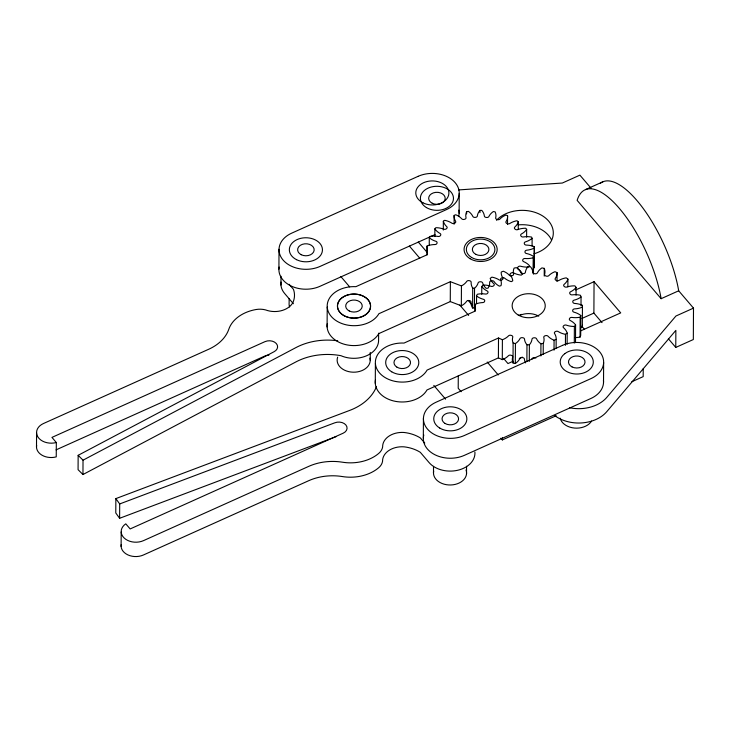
<?xml version="1.0" encoding="UTF-8"?>
<svg xmlns="http://www.w3.org/2000/svg" width="730" height="730" viewBox="0 0 730 730"><rect width="100%" height="100%" fill="white"/><g stroke="black" fill="none" stroke-linecap="round" stroke-linejoin="round"><path stroke-width="1.09" d="M36.5 447.134L36.573 432.78M378.624 333.172L378.587 339.797A24.82 18.031 0.3 0 1 366.323 355.884A24.82 18.031 0.3 0 1 340.983 355.702A53.774 39.073 0.3 0 0 295.933 361.907L82.955 474.536L78.073 469.673L78.147 455.319L273.996 351.75A8.276 6.013 0.3 0 0 276.278 343.501A8.276 6.013 0.3 0 0 264.981 341.649L51.949 437.398L56.319 442.517L56.246 456.87A14.618 10.622 0.3 0 1 36.655 445.3M82.955 474.536L83.028 460.183L78.147 455.319M376.452 386.69A53.774 39.073 0.3 0 1 349.697 410.406L115.86 498.608L115.778 512.962L119.611 518.3L334.65 437.188A8.276 6.013 0.3 0 1 335.946 436.759M119.611 518.3L119.693 503.946L115.86 498.608M121.116 546.432L121.189 532.079M278.915 269.169L279.015 249.277M280.95 285.056L280.995 276.223M289.144 298.488L289.126 302.913A16.544 12.018 0.3 0 0 289.627 306.965M327.104 326.94L327.213 307.047M370.229 360.164L370.265 352.435M375.293 383.369L375.393 363.476M423.327 438.219L423.427 418.327M427.004 254.861L427.05 246.019A16.982 12.337 0.3 0 1 434.934 244.541A2.071 1.506 0.3 0 0 436.85 243.574A5.42 3.933 0.3 0 0 437.042 242.962A2.071 1.506 0.3 0 0 435.819 241.274A16.982 12.337 0.3 0 1 429.286 237.715L429.861 236.447A16.973 12.337 0.3 0 1 438.018 236.447A2.071 1.506 0.3 0 0 440.382 235.626A5.411 3.933 0.3 0 0 440.601 235.297A2.071 1.506 0.3 0 0 439.989 233.445A16.982 12.337 0.3 0 1 434.879 228.819L435.874 227.696A16.973 12.337 0.3 0 1 443.776 229.165A2.071 1.506 0.3 0 0 446.34 228.8A5.42 3.942 0.3 0 0 446.669 228.517A2.071 1.506 0.3 0 0 446.714 226.619A16.982 12.337 0.3 0 1 443.347 221.217L444.689 220.314A16.973 12.337 0.3 0 1 451.852 223.161A2.071 1.506 0.3 0 0 454.462 223.28A5.411 3.933 0.3 0 0 454.881 223.061A2.071 1.506 0.3 0 0 455.575 221.226A16.982 12.337 0.3 0 1 454.151 215.386L455.766 214.757A16.982 12.337 0.3 0 1 461.734 218.808A2.071 1.506 0.3 0 0 463.888 219.465A5.411 3.933 0.3 0 0 464.7 219.255A2.071 1.506 0.3 0 0 466.005 217.613A16.982 12.337 0.3 0 1 466.625 211.709L468.405 211.381A16.973 12.337 0.3 0 1 472.803 216.381A2.071 1.506 0.3 0 0 475.02 217.403A5.411 3.933 0.3 0 0 475.531 217.357A2.071 1.506 0.3 0 0 477.347 215.998A16.973 12.337 0.3 0 1 479.975 210.395L481.818 210.404A16.973 12.337 0.3 0 1 484.364 216.034A2.071 1.506 0.3 0 0 486.162 217.421A5.402 3.924 0.3 0 0 486.673 217.467A2.071 1.506 0.3 0 0 488.908 216.482A16.982 12.337 0.3 0 1 493.37 211.536L495.15 211.882A16.982 12.337 0.3 0 1 495.688 217.796A2.071 1.506 0.3 0 0 496.646 219.338A5.42 3.942 0.3 0 0 497.778 219.675A2.071 1.506 0.3 0 0 499.94 219.046A16.973 12.337 0.3 0 1 505.963 215.058L507.569 215.715L507.523 224.557M429.249 245.453L429.286 237.715M433.483 472.976L433.52 466.351M434.843 236.556L434.879 228.819M443.302 230.059L443.347 221.217M327.268 323.655A26.891 19.537 0.3 0 0 347.133 344.934A26.891 19.537 0.3 0 0 378.797 333.61L450.273 301.581L450.373 281.689L461.442 285.914A16.973 12.337 0.3 0 0 466.716 281.415A2.071 1.506 0.3 0 1 468.76 280.594A5.42 3.933 0.3 0 1 469.6 280.74A2.071 1.506 0.3 0 1 471.151 282.273A16.973 12.337 0.3 0 0 472.711 288.085L472.611 307.987L474.427 308.16L474.536 288.268A16.982 12.337 0.3 0 0 478.104 282.948A2.071 1.506 0.3 0 1 480.148 281.771A5.402 3.924 0.3 0 1 480.659 281.771A2.071 1.506 0.3 0 1 482.685 282.975A16.973 12.337 0.3 0 0 486.189 288.341L488.014 288.186A16.982 12.337 0.3 0 0 489.648 282.382A2.071 1.506 0.3 0 1 491.226 280.868A5.411 3.933 0.3 0 1 492.066 280.74A2.071 1.506 0.3 0 1 494.091 281.579A16.982 12.337 0.3 0 0 499.311 286.142L501.026 285.667A16.973 12.337 0.3 0 0 500.625 279.745A2.071 1.506 0.3 0 1 501.629 277.993A5.411 3.933 0.3 0 1 502.076 277.82A2.071 1.506 0.3 0 1 504.649 278.166A16.982 12.337 0.3 0 0 511.265 281.643L512.761 280.868A16.982 12.337 0.3 0 0 510.343 275.21A2.071 1.506 0.3 0 1 510.48 273.513A5.411 3.933 0.3 0 1 511.091 273.075A2.071 1.506 0.3 0 1 513.701 272.947A16.973 12.337 0.3 0 0 521.293 275.128L522.47 274.106A16.982 12.337 0.3 0 0 518.2 269.051A2.071 1.506 0.3 0 1 517.917 267.162A5.411 3.933 0.3 0 1 518.19 266.842A2.071 1.506 0.3 0 1 520.673 266.249A16.982 12.337 0.3 0 0 528.766 266.998L529.56 265.793A16.973 12.337 0.3 0 0 523.693 261.659A2.071 1.506 0.3 0 1 522.771 259.88A5.411 3.933 0.3 0 1 522.926 259.524A2.071 1.506 0.3 0 1 525.125 258.502A16.973 12.337 0.3 0 0 533.21 257.763L533.566 256.449A16.973 12.337 0.3 0 0 526.476 253.511A2.071 1.506 0.3 0 1 524.97 251.95A5.42 3.933 0.3 0 1 525.007 251.576A2.071 1.506 0.3 0 1 526.786 250.189A16.973 12.337 0.3 0 0 534.351 248.008L534.25 246.667A16.973 12.337 0.3 0 0 526.385 245.098A2.071 1.506 0.3 0 1 524.487 244.103A5.402 3.924 0.3 0 1 524.295 243.491A2.071 1.506 0.3 0 1 525.545 241.822A16.973 12.337 0.3 0 0 532.124 238.336L531.559 237.067A16.982 12.337 0.3 0 0 523.41 236.967A2.071 1.506 0.3 0 1 521.065 236.118A5.42 3.933 0.3 0 1 520.846 235.781A2.071 1.506 0.3 0 1 521.485 233.938A16.973 12.337 0.3 0 0 526.659 229.375L525.673 228.244A16.973 12.337 0.3 0 0 517.752 229.612A2.071 1.506 0.3 0 1 515.188 229.22A5.411 3.933 0.3 0 1 514.869 228.937A2.071 1.506 0.3 0 1 514.851 227.03A16.973 12.337 0.3 0 0 518.291 221.674L516.959 220.752A16.973 12.337 0.3 0 0 509.759 223.517A2.071 1.506 0.3 0 1 507.45 223.736A5.402 3.924 0.3 0 1 506.739 223.371A2.071 1.506 0.3 0 1 506.063 221.537A16.982 12.337 0.3 0 0 507.569 215.715M454.106 224.229L454.151 215.386M458.276 375.85L458.212 388.269L461.15 391.718M459.124 213.343L459.225 193.45M450.273 301.581L461.333 305.806L461.442 285.914M466.616 213.917L466.625 211.709M466.516 473.971L466.561 466.233M474.911 310.98L474.947 304.346A16.973 12.337 0.3 0 1 482.712 302.567A2.071 1.506 0.3 0 0 484.629 301.28A5.411 3.933 0.3 0 0 484.72 300.651A2.071 1.506 0.3 0 0 483.351 299.273A16.982 12.337 0.3 0 1 476.58 295.969L477.219 294.29A16.973 12.337 0.3 0 1 485.359 294.035A2.071 1.506 0.3 0 0 487.677 293.15A5.411 3.933 0.3 0 0 487.987 292.557A2.071 1.506 0.3 0 0 487.156 290.969A16.982 12.337 0.3 0 1 481.782 286.507L483.005 285.01A16.973 12.337 0.3 0 1 490.971 286.297A2.071 1.506 0.3 0 0 493.517 285.868A5.42 3.933 0.3 0 0 493.836 285.585A2.071 1.506 0.3 0 0 493.79 283.678A16.973 12.337 0.3 0 1 490.186 278.358L491.901 277.144A16.973 12.337 0.3 0 1 499.137 279.882A2.071 1.506 0.3 0 0 501.756 279.955A5.411 3.933 0.3 0 0 502.167 279.727A2.071 1.506 0.3 0 0 502.806 277.884A16.973 12.337 0.3 0 1 501.209 272.071L503.308 271.222A16.973 12.337 0.3 0 1 509.33 275.228A2.071 1.506 0.3 0 0 511.83 275.785A5.411 3.933 0.3 0 0 512.305 275.648A2.071 1.506 0.3 0 0 513.582 273.987A16.973 12.337 0.3 0 1 514.112 268.083L516.438 267.654A16.973 12.337 0.3 0 1 520.837 272.655A2.071 1.506 0.3 0 0 523.054 273.668A5.411 3.933 0.3 0 0 523.565 273.622A2.071 1.506 0.3 0 0 525.39 272.263A16.973 12.337 0.3 0 1 528.009 266.66L530.409 266.678A16.982 12.337 0.3 0 1 532.882 272.327A2.071 1.506 0.3 0 0 534.661 273.723A5.411 3.933 0.3 0 0 535.172 273.777A2.071 1.506 0.3 0 0 537.417 272.81A16.982 12.337 0.3 0 1 541.943 267.892L544.261 268.366A16.973 12.337 0.3 0 1 544.635 274.288A2.071 1.506 0.3 0 0 545.867 275.967A5.411 3.933 0.3 0 0 546.332 276.113A2.071 1.506 0.3 0 0 548.851 275.602A16.973 12.337 0.3 0 1 554.983 271.706L557.054 272.6L557.008 281.442M476.535 303.707L476.58 295.969M479.966 212.603L479.975 210.395M481.745 294.245L481.782 286.507M525.627 362.892A16.973 12.337 0.3 0 1 524.395 359.014A2.071 1.506 0.3 0 0 522.954 357.682A5.411 3.933 0.3 0 0 522.105 357.572A2.071 1.506 0.3 0 0 519.86 358.54A16.973 12.337 0.3 0 1 515.334 363.458L513.017 362.983A16.973 12.337 0.3 0 1 512.642 357.061A2.071 1.506 0.3 0 0 511.721 355.501A5.411 3.933 0.3 0 0 510.608 355.154A2.071 1.506 0.3 0 0 508.427 355.747A16.973 12.337 0.3 0 1 502.295 359.635L498.398 357.882L498.508 337.99L427.096 370.083A26.891 19.537 0.3 0 1 394.729 381.297A26.891 19.537 0.3 0 1 375.767 359.105A26.891 19.537 0.3 0 1 404.018 343.073L475.431 310.971L474.947 304.346M502.295 359.635L502.395 339.742A16.973 12.337 0.3 0 0 508.527 335.855A2.071 1.506 0.3 0 1 511.046 335.344A5.411 3.933 0.3 0 1 511.83 335.608A2.071 1.506 0.3 0 1 512.743 337.169A16.973 12.337 0.3 0 0 513.117 343.082L513.017 362.983M556.196 415.726L502.34 439.925L502.349 437.671M515.334 363.458L515.435 343.556A16.973 12.337 0.3 0 0 519.961 338.647A2.071 1.506 0.3 0 1 522.205 337.671A5.411 3.933 0.3 0 1 522.716 337.725A2.071 1.506 0.3 0 1 524.505 339.121A16.973 12.337 0.3 0 0 526.969 344.77L526.887 361.35M518.254 229.412L518.291 221.674M526.613 237.113L526.659 229.375M529.286 361.377L529.378 344.797A16.973 12.337 0.3 0 0 531.997 339.195A2.071 1.506 0.3 0 1 533.466 337.88A5.411 3.933 0.3 0 1 534.679 337.78A2.071 1.506 0.3 0 1 536.541 338.802A16.982 12.337 0.3 0 0 540.939 343.803L540.875 355.957M532.079 246.074L532.124 238.336M533.128 273.23L533.21 257.763M533.475 274.133L533.566 256.449M534.25 246.667L534.25 267.901L534.351 248.008M543.211 354.424L543.266 343.374A16.973 12.337 0.3 0 0 543.804 337.461A2.071 1.506 0.3 0 1 545.073 335.8A5.42 3.933 0.3 0 1 545.547 335.663A2.071 1.506 0.3 0 1 548.048 336.229A16.973 12.337 0.3 0 0 554.079 340.235L556.169 339.377A16.982 12.337 0.3 0 0 554.581 333.564A2.071 1.506 0.3 0 1 555.211 331.721A5.411 3.933 0.3 0 1 555.621 331.502A2.071 1.506 0.3 0 1 558.24 331.575A16.973 12.337 0.3 0 0 565.476 334.313L567.192 333.099A16.973 12.337 0.3 0 0 563.587 327.779A2.071 1.506 0.3 0 1 563.35 326.091A5.411 3.933 0.3 0 1 564.108 325.388A2.071 1.506 0.3 0 1 566.416 325.16A16.982 12.337 0.3 0 0 574.373 326.447L575.596 324.95A16.973 12.337 0.3 0 0 570.221 320.479A2.071 1.506 0.3 0 1 569.391 318.891A5.42 3.933 0.3 0 1 569.71 318.307A2.071 1.506 0.3 0 1 572.019 317.422A16.973 12.337 0.3 0 0 580.158 317.167L580.806 315.488A16.973 12.337 0.3 0 0 574.026 312.185A2.071 1.506 0.3 0 1 572.685 310.542A5.42 3.942 0.3 0 1 572.758 310.177A2.071 1.506 0.3 0 1 574.665 308.881A16.982 12.337 0.3 0 0 582.44 307.111L582.458 305.359A16.982 12.337 0.3 0 0 574.738 303.443A2.071 1.506 0.3 0 1 572.858 302.111A5.42 3.933 0.3 0 1 572.785 301.49A2.071 1.506 0.3 0 1 574.182 300.13A16.973 12.337 0.3 0 0 581.053 296.955L580.45 295.267A16.982 12.337 0.3 0 0 572.32 294.856A2.071 1.506 0.3 0 1 570.03 293.925A5.411 3.933 0.3 0 1 569.838 293.579A2.071 1.506 0.3 0 1 570.605 291.763A16.982 12.337 0.3 0 0 576.098 287.401L574.911 285.877A16.982 12.337 0.3 0 0 566.918 287.009A2.071 1.506 0.3 0 1 564.618 286.735A5.411 3.933 0.3 0 1 564.071 286.242A2.071 1.506 0.3 0 1 564.162 284.344A16.973 12.337 0.3 0 0 567.913 279.097L566.224 277.847A16.973 12.337 0.3 0 0 558.915 280.448A2.071 1.506 0.3 0 1 556.296 280.466A5.42 3.933 0.3 0 1 555.639 280.065A2.071 1.506 0.3 0 1 555.311 278.385A16.982 12.337 0.3 0 0 557.054 272.6M544.224 276.104L544.261 268.366M554.024 350.181L554.079 340.235M556.123 348.219L556.169 339.377M565.421 345.363L565.476 334.313M567.137 344.149L567.192 333.099M567.867 286.826L567.913 279.097M574.291 343.027L574.373 326.447M575.505 342.625L575.596 324.95M576.052 295.139L576.098 287.401M574.638 337.552A16.973 12.337 0.3 0 0 580.058 337.059L580.158 317.167M580.806 315.488L580.697 335.38L580.058 337.059M581.007 305.797L581.053 296.955M580.724 327.633A16.982 12.337 0.3 0 0 582.33 327.004L582.458 305.359M602.04 322.623L593.892 313.088L594.056 281.68L575.642 289.965M603.527 382.383L603.637 362.491M643.23 368.668L643.185 376.625L631.797 381.744M600.361 183.294A82.727 30.204 65.8 0 1 643.559 208.944A82.727 30.204 65.8 0 1 678.69 290.796L693.5 308.124L693.336 339.532L675.77 347.425L675.861 330.371L606.767 411.665A33.087 24.044 0.3 0 1 554.599 415.479M582.33 327.004L582.358 325.261M427.05 246.019L427.351 254.651L355.875 286.671A26.891 19.537 0.3 0 0 327.597 302.676A26.891 19.537 0.3 0 0 346.513 324.896A26.891 19.537 0.3 0 0 378.897 313.708L450.373 281.689M83.028 460.183L296.006 347.553A53.774 39.073 0.3 0 1 337.753 340.81M435.043 234.585L319.995 286.297A26.882 19.537 0.3 0 1 291.206 286.05A26.882 19.537 0.3 0 1 279.143 267.025M585.478 189.627L603.035 181.733M56.037 449.881L264.899 356.003A8.276 6.013 0.3 0 1 268.941 355.108M519.295 315.287L521.348 314.365M581.992 318.435L593.892 313.088M498.398 357.882L426.986 389.975A26.891 19.537 0.3 0 1 395.359 401.345A26.891 19.537 0.3 0 1 375.439 380.084M513.099 361.25L507.961 363.558L503.517 358.357M519.258 358.485L522.333 357.098M580.806 330.818L620.71 312.887L594.056 281.68M661.134 298.689A82.727 30.204 65.8 0 0 619.35 208.388A82.727 30.204 65.8 0 0 577.138 200.367L661.134 298.689L678.69 290.796M693.5 308.124L675.934 316.017L606.849 397.321A33.087 24.044 0.3 0 1 569.564 407.723M119.693 503.946L334.732 422.834A8.276 6.013 0.3 0 1 345.92 425.024A8.276 6.013 0.3 0 1 343.173 433.191L130.15 528.94L125.779 523.83A14.618 10.622 0.3 0 0 124.2 538.037A14.618 10.622 0.3 0 0 143.518 540.629L308.754 466.361A45.497 33.06 0.3 0 1 342.461 462.209A37.23 27.046 0.3 0 0 378.834 453.321A16.544 12.018 0.3 0 0 382.73 445.227A19.582 14.226 0.3 0 1 404.101 432.479A32.449 23.579 0.3 0 1 420.389 437.963L424.76 443.073M540.939 343.803L543.266 343.374M458.504 189.919L562.328 183.038L579.894 175.145L590.999 188.139M526.969 344.77L529.378 344.797M472.711 288.085L474.536 288.268M513.117 343.082L515.435 343.556M502.395 339.742L498.508 337.99M668.37 338.757L675.77 347.425M582.212 326.73L584.438 329.33M418.281 242.022L427.105 252.352M468.258 300.523L471.936 304.83M474.144 307.412L475.613 309.128M409.393 246.056L419.759 258.192M459.754 305.012L468.642 315.415M487.202 362.025L498.243 374.937M500.871 438.21L502.34 439.925M433.812 385.404L445.565 399.155M289.089 284.262L293.46 289.372A32.449 23.579 0.3 0 1 292.976 302.402A19.582 14.226 0.3 0 1 267.727 310.606A16.544 12.018 0.3 0 0 256.002 309.529A37.23 27.046 0.3 0 0 228.828 329.193A45.497 33.06 0.3 0 1 208.707 349.25L43.471 423.519A14.618 10.622 0.3 0 0 38.069 437.215A14.618 10.622 0.3 0 0 56.319 442.517M293.387 303.726L284.645 293.496A24.82 18.031 0.3 0 1 281.041 282.072M340.819 276.533L349.634 286.853M461.333 305.806A16.973 12.337 0.3 0 0 466.616 301.308A2.071 1.506 0.3 0 1 469.007 300.532A5.42 3.933 0.3 0 1 469.499 300.632A2.071 1.506 0.3 0 1 471.051 302.165A16.973 12.337 0.3 0 0 472.611 307.987M458.851 210.121A26.882 19.537 0.3 0 1 458.659 216.545M369.973 358.138A16.544 12.018 0.3 0 1 353.055 372.19A16.544 12.018 0.3 0 1 337.652 357.162M496.5 220.287A31.025 22.539 0.3 0 1 546.332 218.708A31.025 22.539 0.3 0 1 533.986 253.794M518.127 224.886A31.025 22.539 0.3 0 1 551.415 239.705M591.583 421.073A16.544 12.018 0.3 0 1 574.446 428.054A16.544 12.018 0.3 0 1 560.175 418.18M531.887 359.087A2.071 1.506 0.3 0 1 533.712 357.727A5.411 3.933 0.3 0 1 534.57 357.673A2.071 1.506 0.3 0 1 535.856 358.056M519.851 315.387A16.544 12.018 0.3 0 1 538.74 316.154M474.902 452.043A24.82 18.031 0.3 0 1 457.664 470.275A24.82 18.031 0.3 0 1 429.058 462.546L420.316 452.317A32.449 23.579 0.3 0 0 404.018 446.833A19.582 14.226 0.3 0 0 382.657 459.581A16.544 12.018 0.3 0 1 378.76 467.665A37.23 27.046 0.3 0 1 342.388 476.562A45.497 33.06 0.3 0 0 308.68 480.714L143.436 554.983A14.618 10.622 0.3 0 1 127.841 554.873A14.618 10.622 0.3 0 1 121.207 544.598M466.023 469.919A16.544 12.018 0.3 0 1 450.802 484.976A16.544 12.018 0.3 0 1 433.702 470.95M423.792 435.007A26.882 19.537 0.3 0 0 435.007 454.79A26.882 19.537 0.3 0 0 464.408 455.337L590.853 398.507A26.882 19.537 0.3 0 0 603.436 380.23M564.755 353.685L563.003 355.273A16.544 12.018 0.3 0 0 573.798 373.815A16.544 12.018 0.3 0 0 592.86 359.279A16.544 12.018 0.3 0 0 566.854 352.334L564.755 353.685M418.144 176.322L291.699 233.153A26.882 19.537 0.3 0 0 283.067 260.035A26.882 19.537 0.3 0 0 320.096 266.404L446.541 209.565A26.882 19.537 0.3 0 0 455.173 182.682A26.882 19.537 0.3 0 0 418.144 176.322M562.556 345.363L436.111 402.203A26.882 19.537 0.3 0 0 427.479 429.085A26.882 19.537 0.3 0 0 464.508 435.445L590.953 378.615A26.882 19.537 0.3 0 0 599.586 351.732A26.882 19.537 0.3 0 0 562.556 345.363M471.543 257.435A14.271 10.366 0.3 0 0 494.703 251.22A14.271 10.366 0.3 0 0 475.641 239.732A14.271 10.366 0.3 0 0 471.543 257.435M343.529 315.406A16.544 12.018 0.3 0 0 370.384 308.197A16.544 12.018 0.3 0 0 348.283 294.884A16.544 12.018 0.3 0 0 343.529 315.406M422.944 202.812A16.544 12.018 0.3 0 0 448.84 193.952A16.544 12.018 0.3 0 0 425.252 182.062A16.544 12.018 0.3 0 0 422.944 202.812M296.499 259.652A16.544 12.018 0.3 0 0 322.395 250.782A16.544 12.018 0.3 0 0 298.807 238.902A16.544 12.018 0.3 0 0 296.499 259.652M301.198 254.715A8.276 6.013 0.3 0 0 314.146 250.28A8.276 6.013 0.3 0 0 302.348 244.34A8.276 6.013 0.3 0 0 301.198 254.715M349.268 310.98A8.276 6.013 0.3 0 0 362.208 306.545A8.276 6.013 0.3 0 0 350.418 300.605A8.276 6.013 0.3 0 0 349.268 310.98M344.569 315.917A16.544 12.018 0.3 0 0 370.457 307.047A16.544 12.018 0.3 0 0 346.869 295.166A16.544 12.018 0.3 0 0 344.569 315.917M572.055 366.925A8.276 6.013 0.3 0 0 585.004 362.491A8.276 6.013 0.3 0 0 573.205 356.55A8.276 6.013 0.3 0 0 572.055 366.925M475.933 254.396A8.276 6.013 0.3 0 0 488.872 249.97A8.276 6.013 0.3 0 0 477.082 244.021A8.276 6.013 0.3 0 0 475.933 254.396M470.111 258.721A16.544 12.018 0.3 0 0 496.947 251.485A16.544 12.018 0.3 0 0 474.829 238.19A16.544 12.018 0.3 0 0 470.111 258.721M426.411 207.566A16.544 12.018 0.3 0 0 453.248 200.33A16.544 12.018 0.3 0 0 431.129 187.044A16.544 12.018 0.3 0 0 426.411 207.566M432.233 203.25A8.276 6.013 0.3 0 0 445.181 198.815A8.276 6.013 0.3 0 0 433.383 192.875A8.276 6.013 0.3 0 0 432.233 203.25M391.727 371.816A16.544 12.018 0.3 0 0 418.564 364.58A16.544 12.018 0.3 0 0 396.445 351.285A16.544 12.018 0.3 0 0 391.727 371.816M518.172 314.977A16.544 12.018 0.3 0 0 545.009 307.741A16.544 12.018 0.3 0 0 522.89 294.455A16.544 12.018 0.3 0 0 518.172 314.977M445.054 423.455A8.276 6.013 0.3 0 0 458.467 419.832A8.276 6.013 0.3 0 0 447.408 413.189A8.276 6.013 0.3 0 0 445.054 423.455M396.983 367.19A8.276 6.013 0.3 0 0 410.406 363.567A8.276 6.013 0.3 0 0 399.346 356.924A8.276 6.013 0.3 0 0 396.983 367.19M439.788 428.081A16.544 12.018 0.3 0 0 466.634 420.845A16.544 12.018 0.3 0 0 444.506 407.55A16.544 12.018 0.3 0 0 439.788 428.081"/></g></svg>
